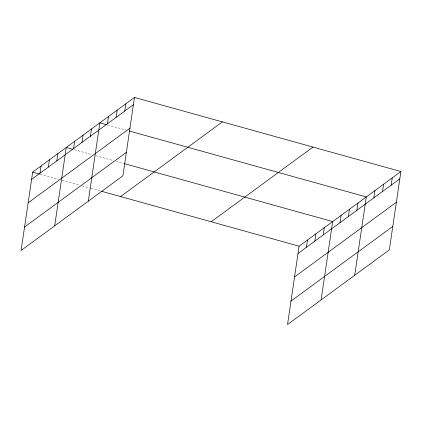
<?xml version="1.0" encoding="UTF-8"?>
<svg xmlns="http://www.w3.org/2000/svg" width="422" height="422" viewBox="0 0 422 422"><rect width="100%" height="100%" fill="white"/><g stroke="black" fill="none" stroke-linecap="round" stroke-linejoin="round"><path stroke-width="0.32" stroke-dasharray="2.11 1.58" d="M107.404 124.928L126.241 130.166M74.43 149.741L92.017 154.631M95.783 155.681L113.365 160.571M115.881 161.267L123.414 163.367M40.206 174.212L58.415 179.276M62.187 180.321L79.769 185.211M82.279 185.912L90.445 188.18M91.073 188.354L100.494 190.976"/><path stroke-width="0.63" d="M134.486 97.445L32.668 172.113L21.1 250.468L122.913 175.795L134.486 97.445L400.9 171.532L389.332 249.887L287.514 324.555L299.087 246.205L400.9 171.532M39.995 173.226L41.071 165.952M48.398 167.065L49.469 159.796M56.796 160.903L57.867 153.634M54.696 225.828L66.27 147.473L72.547 149.219M73.597 148.581L74.668 141.312M81.995 142.42L83.071 135.151M90.392 136.259L91.468 128.99M88.298 201.183L99.866 122.834L106.777 124.754M107.446 123.751L108.523 116.483M116.103 117.406L117.179 110.137M124.759 111.06L125.83 103.791M306.414 247.313L307.485 240.044M314.812 241.152L315.883 233.883M323.21 234.991L324.286 227.722M321.116 299.915L332.684 221.561L124.042 163.541M340.011 222.674L341.082 215.399M348.408 216.512L349.485 209.243M356.812 210.351L357.882 203.082M354.712 275.276L366.285 196.921L129.385 131.042M373.866 197.844L374.936 190.575M382.517 191.498L383.593 184.224M391.173 185.147L392.244 177.878M31.597 179.382L133.41 104.714M28.132 202.84L129.95 128.172M24.566 227.01L126.378 152.337M120.586 196.562L222.399 121.895M211.169 221.756L312.982 147.083M298.011 253.474L399.829 178.801M294.545 276.932L396.363 202.259M290.98 301.097L392.792 226.429M32.668 172.113L39.578 174.038M101.749 191.324L299.087 246.205"/></g></svg>
